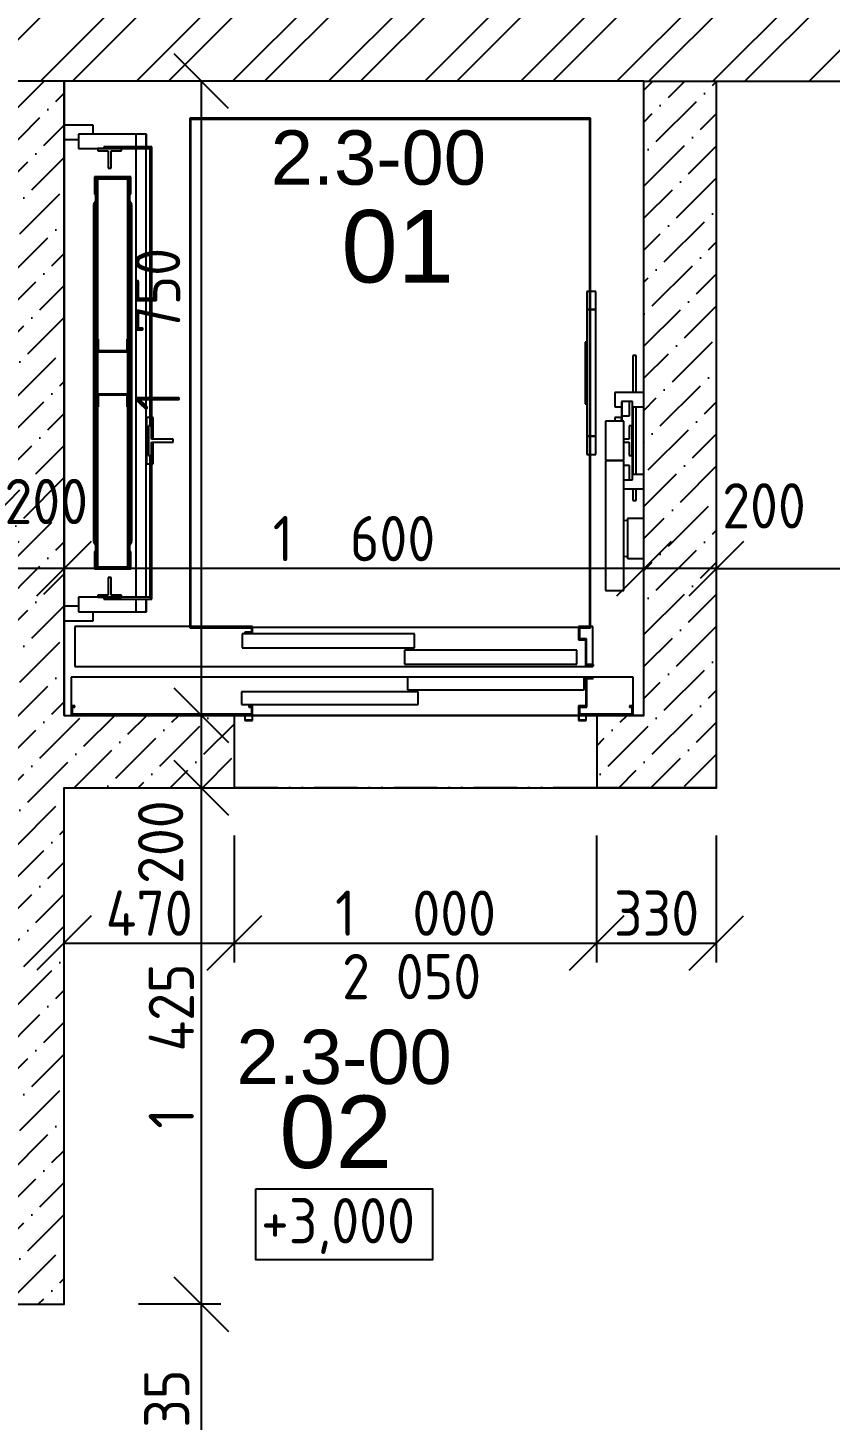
# Model space of a CAD drawing. Extents: x 4511820 to 5180432, y -1526536 to -944957.
# Drawn here: x 5105292 to 5107507, y -1203309 to -1199467 of the extents above; entities that cross this region are included whole.
import ezdxf

# ---------------------------------------------------------------- set-up
doc = ezdxf.new("R2010")
doc.units = 0
doc.header["$MEASUREMENT"] = 0
doc.linetypes.add('ACAD_ISO12W100', pattern=[22, 12, -3, 0.5, -3, 0.5, -3])
doc.layers.get('0').update_dxf_attribs({"linetype": 'CONTINUOUS'})
doc.layers.get('Defpoints').update_dxf_attribs({"color": 61, "linetype": 'CONTINUOUS'})
for name, color, linetype in [('KÓTY', 4, 'CONTINUOUS'), ('MÚRY', 1, 'CONTINUOUS'), ('Plochy', 41, 'CONTINUOUS'), ('POPIS', 7, 'CONTINUOUS'), ('POZEMOK', 7, 'CONTINUOUS'), ('TENKÁ', 7, 'CONTINUOUS'), ('ŠRAFY', 82, 'CONTINUOUS')]:
    doc.layers.add(name, color=color, linetype=linetype)
doc.styles.add('ARIAL', font='arial.ttf')
doc.styles.add('STYLE1', font='isocp.shx')
doc.dimstyles.new('STANDARD-50', dxfattribs={"dimtxt": 125, "dimasz": 150, "dimexe": 10, "dimexo": 200, "dimgap": 20, "dimtad": 1, "dimdsep": 46, "dimlunit": 6, "dimtxsty": 'STYLE1', "dimblk1": 'OBLIQUE', "dimblk2": 'OBLIQUE', "dimsah": 1, "dimcen": 2.5, "dimse1": 1, "dimse2": 1, "dimadec": 0, "dimazin": 0, "dimtfac": 1, "dimtmove": 1, "dimatfit": 3, "dimldrblk": 'OBLIQUE', "dimfxl": 1, "dimtolj": 1, "dimtzin": 0, "dimarcsym": 0})
pattern_1 = [(45, (604181.81, 258195.64), (33.1456304, 121.533978), [156.25, -31.25, 0, -31.25])]

# ---------------------------------------------------------------- blocks, each defined once
blk = doc.blocks.new('_OBLIQUE')
at = {"color": 0, "linetype": 'ByBlock'}
blk.add_line((-0.5, -0.5), (0.5, 0.5), dxfattribs=at)
blk = doc.blocks.new('*D13732')
at = {"layer": 'Defpoints', "color": 0}
for p in [(5102892.5, -1196564.5), (5102892.5, -1199614.2), (5109232.5, -1199614.2)]:
    blk.add_point(p, dxfattribs=at)
at = {"layer": 'KÓTY', "color": 0, "lineweight": -2}
blk.add_line((5109232.5, -1196564.5), (5102892.5, -1196564.5), dxfattribs=at)
at = {"layer": 'KÓTY', "color": 0, "linetype": 'ByBlock', "lineweight": -2, "xscale": 150, "yscale": 150, "zscale": 150, "rotation": 180}
blk.add_blockref('_OBLIQUE', (5102892.5, -1196564.5), dxfattribs=at)
at = {"layer": 'KÓTY', "color": 0, "linetype": 'ByBlock', "lineweight": -2, "xscale": 150, "yscale": 150, "zscale": 150}
blk.add_blockref('_OBLIQUE', (5109232.5, -1196564.5), dxfattribs=at)
at = {"layer": 'KÓTY', "color": 0, "insert": (5106062.5, -1196482), "char_height": 125, "attachment_point": 5, "style": 'STYLE1'}
blk.add_mtext('\\A1;6ﾠ340', dxfattribs=at)
blk = doc.blocks.new('*D27886')
at = {"layer": 'Defpoints', "color": 0}
for p in [(5106992.5, -1200959), (5106992.5, -1201129.7), (5107192.5, -1201329.7)]:
    blk.add_point(p, dxfattribs=at)
at = {"layer": 'KÓTY', "color": 0, "lineweight": -2}
blk.add_line((5107192.5, -1200959), (5106992.5, -1200959), dxfattribs=at)
at = {"layer": 'KÓTY', "color": 0, "linetype": 'ByBlock', "lineweight": -2, "xscale": 150, "yscale": 150, "zscale": 150, "rotation": 180}
blk.add_blockref('_OBLIQUE', (5106992.5, -1200959), dxfattribs=at)
at = {"layer": 'KÓTY', "color": 0, "linetype": 'ByBlock', "lineweight": -2, "xscale": 150, "yscale": 150, "zscale": 150}
blk.add_blockref('_OBLIQUE', (5107192.5, -1200959), dxfattribs=at)
at = {"layer": 'KÓTY', "color": 0, "insert": (5107324, -1200786), "char_height": 125, "attachment_point": 5, "style": 'STYLE1'}
blk.add_mtext('\\A1;200', dxfattribs=at)
blk = doc.blocks.new('*D27887')
at = {"layer": 'Defpoints', "color": 0}
for p in [(5105392.5, -1200959), (5105392.5, -1201129.7), (5106992.5, -1201129.7)]:
    blk.add_point(p, dxfattribs=at)
at = {"layer": 'KÓTY', "color": 0, "lineweight": -2}
blk.add_line((5106992.5, -1200959), (5105392.5, -1200959), dxfattribs=at)
at = {"layer": 'KÓTY', "color": 0, "linetype": 'ByBlock', "lineweight": -2, "xscale": 150, "yscale": 150, "zscale": 150, "rotation": 180}
blk.add_blockref('_OBLIQUE', (5105392.5, -1200959), dxfattribs=at)
at = {"layer": 'KÓTY', "color": 0, "linetype": 'ByBlock', "lineweight": -2, "xscale": 150, "yscale": 150, "zscale": 150}
blk.add_blockref('_OBLIQUE', (5106992.5, -1200959), dxfattribs=at)
at = {"layer": 'KÓTY', "color": 0, "insert": (5106192.5, -1200876.5), "char_height": 125, "attachment_point": 5, "style": 'STYLE1'}
blk.add_mtext('\\A1;1ﾠ600', dxfattribs=at)
blk = doc.blocks.new('*D27888')
at = {"layer": 'Defpoints', "color": 0}
for p in [(5105192.5, -1200959), (5105192.5, -1201039.7), (5105392.5, -1201129.7)]:
    blk.add_point(p, dxfattribs=at)
at = {"layer": 'KÓTY', "color": 0, "lineweight": -2}
blk.add_line((5105392.5, -1200959), (5105192.5, -1200959), dxfattribs=at)
at = {"layer": 'KÓTY', "color": 0, "linetype": 'ByBlock', "lineweight": -2, "xscale": 150, "yscale": 150, "zscale": 150, "rotation": 180}
blk.add_blockref('_OBLIQUE', (5105192.5, -1200959), dxfattribs=at)
at = {"layer": 'KÓTY', "color": 0, "linetype": 'ByBlock', "lineweight": -2, "xscale": 150, "yscale": 150, "zscale": 150}
blk.add_blockref('_OBLIQUE', (5105392.5, -1200959), dxfattribs=at)
at = {"layer": 'KÓTY', "color": 0, "insert": (5105343.3, -1200774), "char_height": 125, "attachment_point": 5, "style": 'STYLE1'}
blk.add_mtext('\\A1;200', dxfattribs=at)
blk = doc.blocks.new('*D28079')
at = {"layer": 'Defpoints', "color": 0}
for p in [(5105544, -1202989.2), (5105544, -1204224.2), (5105771, -1204224.2)]:
    blk.add_point(p, dxfattribs=at)
at = {"layer": 'KÓTY', "color": 0, "lineweight": -2}
blk.add_line((5105771, -1202989.2), (5105771, -1204224.2), dxfattribs=at)
at = {"layer": 'KÓTY', "color": 0, "linetype": 'ByBlock', "lineweight": -2, "xscale": 150, "yscale": 150, "zscale": 150}
for p, rotation in [((5105771, -1202989.2), 90), ((5105771, -1204224.2), 270)]:
    blk.add_blockref('_OBLIQUE', p, dxfattribs=dict(at, rotation=rotation))
at = {"layer": 'KÓTY', "color": 0, "insert": (5105676, -1203394.5), "char_height": 125, "attachment_point": 5, "rotation": 90, "style": 'STYLE1'}
blk.add_mtext('\\A1;1ﾠ235', dxfattribs=at)
blk = doc.blocks.new('*D28630')
at = {"layer": 'Defpoints', "color": 0}
for p in [(5105392.5, -1201564.2), (5105862.5, -1201564.2), (5105862.5, -1201992.5)]:
    blk.add_point(p, dxfattribs=at)
at = {"layer": 'KÓTY', "color": 0, "lineweight": -2}
blk.add_line((5105392.5, -1201992.5), (5105862.5, -1201992.5), dxfattribs=at)
at = {"layer": 'KÓTY', "color": 0, "linetype": 'ByBlock', "lineweight": -2, "xscale": 150, "yscale": 150, "zscale": 150, "rotation": 180}
blk.add_blockref('_OBLIQUE', (5105392.5, -1201992.5), dxfattribs=at)
at = {"layer": 'KÓTY', "color": 0, "linetype": 'ByBlock', "lineweight": -2, "xscale": 150, "yscale": 150, "zscale": 150}
blk.add_blockref('_OBLIQUE', (5105862.5, -1201992.5), dxfattribs=at)
at = {"layer": 'KÓTY', "color": 0, "insert": (5105627.5, -1201910), "char_height": 125, "attachment_point": 5, "style": 'STYLE1'}
blk.add_mtext('\\A1;470', dxfattribs=at)
blk = doc.blocks.new('*D28631')
at = {"layer": 'Defpoints', "color": 0}
for p in [(5105862.5, -1201564.2), (5106862.5, -1201564.2), (5106862.5, -1201992.5)]:
    blk.add_point(p, dxfattribs=at)
at = {"layer": 'KÓTY', "color": 0, "lineweight": -2}
blk.add_line((5105862.5, -1201992.5), (5106862.5, -1201992.5), dxfattribs=at)
at = {"layer": 'KÓTY', "color": 0, "linetype": 'ByBlock', "lineweight": -2, "xscale": 150, "yscale": 150, "zscale": 150, "rotation": 180}
blk.add_blockref('_OBLIQUE', (5105862.5, -1201992.5), dxfattribs=at)
at = {"layer": 'KÓTY', "color": 0, "linetype": 'ByBlock', "lineweight": -2, "xscale": 150, "yscale": 150, "zscale": 150}
blk.add_blockref('_OBLIQUE', (5106862.5, -1201992.5), dxfattribs=at)
at = {"layer": 'KÓTY', "color": 0, "insert": (5106362.5, -1201910), "char_height": 125, "attachment_point": 5, "style": 'STYLE1'}
blk.add_mtext('\\A1;1ﾠ000', dxfattribs=at)
blk = doc.blocks.new('*D28632')
at = {"layer": 'Defpoints', "color": 0}
for p in [(5106862.5, -1201564.2), (5107192.5, -1201564.2), (5107192.5, -1201992.5)]:
    blk.add_point(p, dxfattribs=at)
at = {"layer": 'KÓTY', "color": 0, "lineweight": -2}
blk.add_line((5106862.5, -1201992.5), (5107192.5, -1201992.5), dxfattribs=at)
at = {"layer": 'KÓTY', "color": 0, "linetype": 'ByBlock', "lineweight": -2, "xscale": 150, "yscale": 150, "zscale": 150, "rotation": 180}
blk.add_blockref('_OBLIQUE', (5106862.5, -1201992.5), dxfattribs=at)
at = {"layer": 'KÓTY', "color": 0, "linetype": 'ByBlock', "lineweight": -2, "xscale": 150, "yscale": 150, "zscale": 150}
blk.add_blockref('_OBLIQUE', (5107192.5, -1201992.5), dxfattribs=at)
at = {"layer": 'KÓTY', "color": 0, "insert": (5107027.5, -1201910), "char_height": 125, "attachment_point": 5, "style": 'STYLE1'}
blk.add_mtext('\\A1;330', dxfattribs=at)
blk = doc.blocks.new('*D28650')
at = {"layer": 'Defpoints', "color": 0}
for p in [(5105544, -1199614.2), (5105544, -1201364.2), (5105771, -1201364.2)]:
    blk.add_point(p, dxfattribs=at)
at = {"layer": 'KÓTY', "color": 0, "lineweight": -2}
blk.add_line((5105771, -1199614.2), (5105771, -1201364.2), dxfattribs=at)
at = {"layer": 'KÓTY', "color": 0, "linetype": 'ByBlock', "lineweight": -2, "xscale": 150, "yscale": 150, "zscale": 150}
for p, rotation in [((5105771, -1199614.2), 90), ((5105771, -1201364.2), 270)]:
    blk.add_blockref('_OBLIQUE', p, dxfattribs=dict(at, rotation=rotation))
at = {"layer": 'KÓTY', "color": 0, "insert": (5105650.5, -1200299.5), "char_height": 125, "attachment_point": 5, "rotation": 90, "style": 'STYLE1'}
blk.add_mtext('\\A1;1ﾠ750', dxfattribs=at)
blk = doc.blocks.new('*D28651')
at = {"layer": 'Defpoints', "color": 0}
for p in [(5105544, -1201364.2), (5105544, -1201564.2), (5105771, -1201564.2)]:
    blk.add_point(p, dxfattribs=at)
at = {"layer": 'KÓTY', "color": 0, "lineweight": -2}
blk.add_line((5105771, -1201364.2), (5105771, -1201564.2), dxfattribs=at)
at = {"layer": 'KÓTY', "color": 0, "linetype": 'ByBlock', "lineweight": -2, "xscale": 150, "yscale": 150, "zscale": 150}
for p, rotation in [((5105771, -1201364.2), 90), ((5105771, -1201564.2), 270)]:
    blk.add_blockref('_OBLIQUE', p, dxfattribs=dict(at, rotation=rotation))
at = {"layer": 'KÓTY', "color": 0, "insert": (5105659, -1201714), "char_height": 125, "attachment_point": 5, "rotation": 90, "style": 'STYLE1'}
blk.add_mtext('\\A1;200', dxfattribs=at)
blk = doc.blocks.new('*D28652')
at = {"layer": 'Defpoints', "color": 0}
for p in [(5105392.5, -1201564.2), (5105392.5, -1202989.2), (5105771, -1202989.2)]:
    blk.add_point(p, dxfattribs=at)
at = {"layer": 'KÓTY', "color": 0, "lineweight": -2}
blk.add_line((5105771, -1201564.2), (5105771, -1202989.2), dxfattribs=at)
at = {"layer": 'KÓTY', "color": 0, "linetype": 'ByBlock', "lineweight": -2, "xscale": 150, "yscale": 150, "zscale": 150}
for p, rotation in [((5105771, -1201564.2), 90), ((5105771, -1202989.2), 270)]:
    blk.add_blockref('_OBLIQUE', p, dxfattribs=dict(at, rotation=rotation))
at = {"layer": 'KÓTY', "color": 0, "insert": (5105688.5, -1202276.7), "char_height": 125, "attachment_point": 5, "rotation": 90, "style": 'STYLE1'}
blk.add_mtext('\\A1;1ﾠ425', dxfattribs=at)
blk = doc.blocks.new('*D28659')
at = {"layer": 'Defpoints', "color": 0}
for p in [(5109232.5, -1200959), (5107192.5, -1201564.2), (5109232.5, -1201564.2)]:
    blk.add_point(p, dxfattribs=at)
at = {"layer": 'KÓTY', "color": 0, "lineweight": -2}
blk.add_line((5107192.5, -1200959), (5109232.5, -1200959), dxfattribs=at)
at = {"layer": 'KÓTY', "color": 0, "linetype": 'ByBlock', "lineweight": -2, "xscale": 150, "yscale": 150, "zscale": 150, "rotation": 180}
blk.add_blockref('_OBLIQUE', (5107192.5, -1200959), dxfattribs=at)
at = {"layer": 'KÓTY', "color": 0, "linetype": 'ByBlock', "lineweight": -2, "xscale": 150, "yscale": 150, "zscale": 150}
blk.add_blockref('_OBLIQUE', (5109232.5, -1200959), dxfattribs=at)
at = {"layer": 'KÓTY', "color": 0, "insert": (5108212.5, -1200876.5), "char_height": 125, "attachment_point": 5, "style": 'STYLE1'}
blk.add_mtext('\\A1;2ﾠ040', dxfattribs=at)

msp = doc.modelspace()

# ---------------------------------------------------------------- hatches: boundary and pattern name
at = {"layer": 'ŠRAFY'}
h = msp.add_hatch(dxfattribs=at)
h.set_pattern_fill('ANSI32', color=256, scale=500)
h.set_pattern_definition([(45, (584112, 2493.08), (-132.5825215, 132.5825215), []), (45, (584200.39, 2493.08), (-132.5825215, 132.5825215), [])])
h.paths.add_polyline_path([(5107637.5, -1199304.226), (5107637.5, -1199234.226), (5105137.5, -1199234.226), (5105137.5, -1199304.226), (5105137.5, -1199614.226), (5105192.5, -1199614.226), (5105392.5, -1199614.226), (5106992.5, -1199614.226), (5107192.5, -1199614.226), (5107637.5, -1199614.226)])
h = msp.add_hatch(dxfattribs=at)
h.set_pattern_fill('ANSI36', color=256, scale=500)
h.set_pattern_definition(pattern_1)
h.paths.add_polyline_path([(5105862.5, -1201364.226), (5105392.5, -1201364.226), (5105392.5, -1199614.226), (5105192.5, -1199614.226), (5105192.5, -1202989.226), (5105392.5, -1202989.226), (5105392.5, -1201564.226), (5105862.5, -1201564.226)])
h = msp.add_hatch(dxfattribs=at)
h.set_pattern_fill('ANSI36', color=256, scale=500)
h.set_pattern_definition(pattern_1)
h.paths.add_polyline_path([(5106862.5, -1201564.226), (5107192.5, -1201564.226), (5107192.5, -1199614.226), (5106992.5, -1199614.226), (5106992.5, -1201364.226), (5106862.5, -1201364.226)])

# ---------------------------------------------------------------- linework, layer by layer
at = {"layer": 'KÓTY'}
for p, q in [((5105862.5, -1202045.938), (5105862.5, -1201695.938)), ((5106862.5, -1202045.938), (5106862.5, -1201695.938)), ((5107192.5, -1202045.938), (5107192.5, -1201695.938)), ((5105825, -1202989.226), (5105598, -1202989.226))]:
    msp.add_line(p, q, dxfattribs=at)
at = {"layer": 'MÚRY'}
for p, q in [((5106992.5, -1199614.226), (5105392.5, -1199614.226)), ((5105392.5, -1201364.226), (5105392.5, -1199614.226)), ((5106992.5, -1201364.226), (5106992.5, -1199614.226)), ((5106992.5, -1200472.976), (5106992.5, -1199614.226)), ((5107192.5, -1199614.226), (5107637.5, -1199614.226)), ((5107192.5, -1201564.226), (5107192.5, -1199614.226)), ((5105392.5, -1201364.226), (5105862.5, -1201364.226)), ((5105862.5, -1201564.226), (5105862.5, -1201364.226)), ((5106992.5, -1201364.226), (5106862.5, -1201364.226)), ((5106862.5, -1201364.226), (5106862.5, -1201564.226)), ((5105392.5, -1202989.226), (5105392.5, -1201564.226)), ((5105392.5, -1201564.226), (5105862.5, -1201564.226)), ((5107192.5, -1201564.226), (5106862.5, -1201564.226)), ((5105192.5, -1202989.226), (5105392.5, -1202989.226))]:
    msp.add_line(p, q, dxfattribs=at)
at = {"layer": 'Plochy'}
for points in [[(5102892.5, -1204224.226), (5102892.5, -1202674.226), (5104092.5, -1202674.226), (5104092.5, -1202954.226), (5105192.5, -1202954.226), (5105192.5, -1202989.226), (5105392.5, -1202989.226), (5105392.5, -1201564.226), (5107192.5, -1201564.226), (5107192.5, -1199614.226), (5109232.5, -1199614.226), (5109232.5, -1208569.226), (5107632.5, -1208569.226), (5107632.5, -1204224.226), (5107192.5, -1204224.226), (5107192.5, -1204109.226), (5106192.5, -1204109.226), (5106192.5, -1204224.226)], [(5106992.5, -1199614.226), (5105392.5, -1199614.226), (5105392.5, -1201364.226), (5106992.5, -1201364.226)]]:
    msp.add_lwpolyline(points, close=True, dxfattribs=at)
at = {"layer": 'POZEMOK'}
for p, q in [((5105472.5, -1199735.226), (5105392.5, -1199735.226)), ((5105432.5, -1199760.226), (5105432.5, -1199800.226)), ((5105620.25, -1199760.226), (5105432.5, -1199760.226)), ((5105472.5, -1199760.226), (5105472.5, -1199735.226)), ((5105619.25, -1199760.226), (5105590.25, -1199760.226)), ((5105590.25, -1199760.226), (5105590.25, -1199795.226)), ((5105619.25, -1199795.226), (5105619.25, -1199760.226)), ((5105620.25, -1199795.226), (5105620.25, -1199760.226)), ((5105392.5, -1199775.226), (5105432.5, -1199775.226)), ((5105432.5, -1199800.226), (5105502.5, -1199800.226)), ((5105485.75, -1199800.226), (5105485.75, -1199806.026)), ((5105550.75, -1199800.226), (5105485.75, -1199800.226)), ((5105485.75, -1199806.026), (5105514.25, -1199806.026)), ((5105502.5, -1199795.226), (5105502.5, -1199800.226)), ((5105634.5, -1199795.226), (5105502.5, -1199795.226)), ((5105502.5, -1199800.226), (5105634.5, -1199800.226)), ((5105514.25, -1199806.026), (5105514.25, -1199854.226)), ((5105522.25, -1199854.226), (5105522.25, -1199806.026)), ((5105522.25, -1199806.026), (5105550.75, -1199806.026)), ((5105550.75, -1199806.026), (5105550.75, -1199800.226)), ((5105590.25, -1199800.226), (5105590.25, -1201038.226)), ((5105619.25, -1201038.226), (5105619.25, -1199800.226)), ((5105634.5, -1199800.226), (5105629.5, -1199800.226)), ((5105629.5, -1199800.226), (5105629.5, -1200565.226)), ((5105634.5, -1199800.226), (5105634.5, -1199795.226)), ((5105634.5, -1200601.726), (5105634.5, -1199800.226)), ((5105576.5, -1199878.226), (5105476.5, -1199878.226)), ((5105476.5, -1199878.226), (5105476.5, -1199926.226)), ((5105479.5, -1199881.226), (5105479.5, -1199884.226)), ((5105479.5, -1199881.226), (5105479.5, -1199884.226)), ((5105479.5, -1199881.226), (5105573.5, -1199881.226)), ((5105479.5, -1199926.226), (5105479.5, -1199881.226)), ((5105485.5, -1199884.226), (5105479.5, -1199884.226)), ((5105479.5, -1199884.226), (5105479.5, -1200326.726)), ((5105485.5, -1199884.226), (5105485.5, -1199881.226)), ((5105485.5, -1199884.226), (5105485.5, -1199881.226)), ((5105567.5, -1199884.226), (5105485.5, -1199884.226)), ((5105485.5, -1200326.726), (5105485.5, -1199884.226)), ((5105488, -1199884.226), (5105488, -1199881.226)), ((5105488, -1199881.226), (5105488, -1199884.226)), ((5105514.25, -1199854.226), (5105522.25, -1199854.226)), ((5105565, -1199884.226), (5105565, -1199881.226)), ((5105565, -1199881.226), (5105565, -1199884.226)), ((5105573.5, -1199884.226), (5105567.5, -1199884.226)), ((5105567.5, -1199884.226), (5105567.5, -1200326.726)), ((5105568, -1199884.226), (5105568, -1199881.226)), ((5105573.5, -1199881.226), (5105573.5, -1199926.226)), ((5105573.5, -1200326.726), (5105573.5, -1199884.226)), ((5105576.5, -1199926.226), (5105576.5, -1199878.226)), ((5105479.5, -1199945.226), (5105473.5, -1199954.226)), ((5105473.5, -1199954.226), (5105473.5, -1200884.226)), ((5105476.5, -1199926.226), (5105479.5, -1199926.226)), ((5105573.5, -1199926.226), (5105576.5, -1199926.226)), ((5105579.5, -1199954.226), (5105573.5, -1199945.226)), ((5105579.5, -1200884.226), (5105579.5, -1199954.226)), ((5106835, -1200194.226), (5106835, -1200244.226)), ((5106842.5, -1200194.226), (5106835, -1200194.226)), ((5106860, -1200194.226), (5106845.5, -1200194.226)), ((5106860, -1200244.226), (5106860, -1200194.226)), ((5106835, -1200244.226), (5106835, -1200594.226)), ((5106842.5, -1200244.226), (5106835, -1200244.226)), ((5106835, -1200244.226), (5106842.5, -1200244.226)), ((5106860, -1200244.226), (5106845.5, -1200244.226)), ((5106845.5, -1200244.226), (5106860, -1200244.226)), ((5106860, -1200594.226), (5106860, -1200244.226)), ((5105485.5, -1200326.726), (5105479.5, -1200326.726)), ((5105479.5, -1200326.726), (5105479.5, -1200360.726)), ((5105485.5, -1200325.726), (5105485.5, -1200360.726)), ((5105487.5, -1200325.726), (5105485.5, -1200325.726)), ((5105485.5, -1200360.726), (5105485.5, -1200326.726)), ((5105487.5, -1200358.726), (5105487.5, -1200325.726)), ((5105565.5, -1200325.726), (5105565.5, -1200358.726)), ((5105567.5, -1200325.726), (5105565.5, -1200325.726)), ((5105567.5, -1200360.726), (5105567.5, -1200325.726)), ((5105573.5, -1200326.726), (5105567.5, -1200326.726)), ((5105567.5, -1200326.726), (5105567.5, -1200360.726)), ((5105573.5, -1200360.726), (5105573.5, -1200326.726)), ((5106830, -1200334.226), (5106830, -1200344.226)), ((5106835, -1200334.226), (5106830, -1200334.226)), ((5106830, -1200344.226), (5106830, -1200494.226)), ((5106835, -1200344.226), (5106830, -1200344.226)), ((5106835, -1200344.226), (5106835, -1200334.226)), ((5106835, -1200494.226), (5106835, -1200344.226)), ((5105479.5, -1200360.726), (5105485.5, -1200360.726)), ((5105479.5, -1200360.726), (5105479.5, -1200477.726)), ((5105485.5, -1200360.726), (5105567.5, -1200360.726)), ((5105485.5, -1200477.726), (5105485.5, -1200360.726)), ((5105565.5, -1200358.726), (5105487.5, -1200358.726)), ((5105567.5, -1200360.726), (5105567.5, -1200477.726)), ((5105567.5, -1200360.726), (5105573.5, -1200360.726)), ((5105573.5, -1200477.726), (5105573.5, -1200360.726)), ((5106971.625, -1200371.226), (5106961.625, -1200371.226)), ((5106961.625, -1200371.226), (5106961.625, -1200472.976)), ((5106971.625, -1200472.976), (5106971.625, -1200371.226)), ((5105485.5, -1200477.726), (5105479.5, -1200477.726)), ((5105479.5, -1200477.726), (5105479.5, -1200511.726)), ((5105485.5, -1200511.726), (5105485.5, -1200477.726)), ((5105485.5, -1200477.726), (5105485.5, -1200512.726)), ((5105567.5, -1200477.726), (5105485.5, -1200477.726)), ((5105487.5, -1200512.726), (5105487.5, -1200479.726)), ((5105487.5, -1200479.726), (5105565.5, -1200479.726)), ((5105565.5, -1200479.726), (5105565.5, -1200512.726)), ((5105573.5, -1200477.726), (5105567.5, -1200477.726)), ((5105567.5, -1200477.726), (5105567.5, -1200511.726)), ((5105567.5, -1200512.726), (5105567.5, -1200477.726)), ((5105573.5, -1200511.726), (5105573.5, -1200477.726)), ((5106830, -1200494.226), (5106830, -1200504.226)), ((5106830, -1200494.226), (5106835, -1200494.226)), ((5106835, -1200504.226), (5106835, -1200494.226)), ((5106992.5, -1200472.976), (5106912.5, -1200472.976)), ((5106912.5, -1200472.976), (5106912.5, -1200512.976)), ((5106952.5, -1200497.976), (5106930.75, -1200497.976)), ((5106930.75, -1200497.976), (5106930.75, -1200537.976)), ((5106960.75, -1200497.976), (5106931.75, -1200497.976)), ((5106931.75, -1200497.976), (5106931.75, -1200552.226)), ((5106952.5, -1200537.976), (5106952.5, -1200497.976)), ((5106960.75, -1200714.476), (5106960.75, -1200497.976)), ((5105479.5, -1200511.726), (5105485.5, -1200511.726)), ((5105479.5, -1200511.726), (5105479.5, -1200954.226)), ((5105485.5, -1200954.226), (5105485.5, -1200511.726)), ((5105485.5, -1200512.726), (5105487.5, -1200512.726)), ((5105565.5, -1200512.726), (5105567.5, -1200512.726)), ((5105567.5, -1200511.726), (5105573.5, -1200511.726)), ((5105567.5, -1200511.726), (5105567.5, -1200954.226)), ((5105573.5, -1200954.226), (5105573.5, -1200511.726)), ((5106830, -1200504.226), (5106835, -1200504.226)), ((5106912.5, -1200512.976), (5106930.75, -1200512.976)), ((5106930.75, -1200537.976), (5106952.5, -1200537.976)), ((5106960.75, -1200512.976), (5106992.5, -1200512.976)), ((5106961.625, -1200512.976), (5106961.625, -1200699.476)), ((5106971.625, -1200699.476), (5106971.625, -1200512.976)), ((5105629.5, -1200542.226), (5105620.25, -1200542.226)), ((5105620.25, -1200542.226), (5105620.25, -1200670.226)), ((5105633.5, -1200565.226), (5105625.25, -1200565.226)), ((5105625.25, -1200565.226), (5105625.25, -1200647.226)), ((5105633.5, -1200601.726), (5105633.5, -1200565.226)), ((5105638.25, -1200542.226), (5105634.5, -1200542.226)), ((5105638.25, -1200601.726), (5105638.25, -1200542.226)), ((5106937, -1200552.226), (5106887, -1200552.226)), ((5106887, -1200552.226), (5106887, -1200660.226)), ((5106930.75, -1200542.226), (5106912.75, -1200542.226)), ((5106912.75, -1200542.226), (5106912.75, -1200552.226)), ((5106930.75, -1200552.226), (5106930.75, -1200542.226)), ((5106937, -1200660.226), (5106937, -1200552.226)), ((5106959.75, -1200565.226), (5106951.5, -1200565.226)), ((5106951.5, -1200565.226), (5106951.5, -1200601.726)), ((5106959.75, -1200647.226), (5106959.75, -1200565.226)), ((5105693.5, -1200601.726), (5105633.5, -1200601.726)), ((5105633.5, -1200610.726), (5105693.5, -1200610.726)), ((5105633.5, -1200647.226), (5105633.5, -1200610.726)), ((5105634.5, -1201038.226), (5105634.5, -1200610.726)), ((5105638.25, -1200670.226), (5105638.25, -1200610.726)), ((5105693.5, -1200610.726), (5105693.5, -1200601.726)), ((5106835, -1200594.226), (5106835, -1200644.226)), ((5106842.5, -1200594.226), (5106835, -1200594.226)), ((5106835, -1200594.226), (5106842.5, -1200594.226)), ((5106860, -1200594.226), (5106845.5, -1200594.226)), ((5106845.5, -1200594.226), (5106860, -1200594.226)), ((5106860, -1200644.226), (5106860, -1200594.226)), ((5106951.5, -1200601.726), (5106937, -1200601.726)), ((5106937, -1200610.726), (5106951.5, -1200610.726)), ((5106951.5, -1200610.726), (5106951.5, -1200647.226)), ((5105625.25, -1200647.226), (5105633.5, -1200647.226)), ((5105629.5, -1200647.226), (5105629.5, -1201038.226)), ((5106835, -1200644.226), (5106842.5, -1200644.226)), ((5106845.5, -1200644.226), (5106860, -1200644.226)), ((5106951.5, -1200647.226), (5106959.75, -1200647.226)), ((5106961.625, -1200634.226), (5106960.75, -1200634.226)), ((5106960.75, -1200654.226), (5106961.625, -1200654.226)), ((5106961.625, -1200654.226), (5106961.625, -1200634.226)), ((5105620.25, -1200670.226), (5105629.5, -1200670.226)), ((5105634.5, -1200670.226), (5105638.25, -1200670.226)), ((5106887, -1200660.226), (5106937, -1200660.226)), ((5106937, -1200662.226), (5106887, -1200662.226)), ((5106887, -1200662.226), (5106887, -1201019.226)), ((5106890.625, -1200660.226), (5106890.625, -1200662.226)), ((5106895.625, -1200662.226), (5106895.625, -1200660.226)), ((5106906.625, -1200660.226), (5106906.625, -1200662.226)), ((5106911.625, -1200660.226), (5106911.625, -1200662.226)), ((5106912.75, -1200660.226), (5106912.75, -1200662.226)), ((5106930.75, -1200662.226), (5106930.75, -1200660.226)), ((5106931.75, -1200660.226), (5106931.75, -1200662.226)), ((5106937, -1201019.226), (5106937, -1200662.226)), ((5106952.5, -1200674.476), (5106937, -1200674.476)), ((5106952.5, -1200714.476), (5106952.5, -1200674.476)), ((5106937, -1200714.476), (5106960.75, -1200714.476)), ((5106937, -1200714.476), (5106952.5, -1200714.476)), ((5106961.625, -1200694.226), (5106960.75, -1200694.226)), ((5106992.5, -1200699.476), (5106960.75, -1200699.476)), ((5106961.625, -1200699.476), (5106961.625, -1200694.226)), ((5106937, -1200739.476), (5106992.5, -1200739.476)), ((5106961.625, -1200739.476), (5106961.625, -1200771.226)), ((5106971.625, -1200771.226), (5106971.625, -1200739.476)), ((5106961.625, -1200771.226), (5106971.625, -1200771.226)), ((5106943.5, -1200826.226), (5106937, -1200827.519)), ((5106947.5, -1200827.022), (5106943.5, -1200826.226)), ((5106992.5, -1200820.726), (5106947.5, -1200820.726)), ((5106947.5, -1200820.726), (5106947.5, -1200931.726)), ((5105473.5, -1200884.226), (5105479.5, -1200893.226)), ((5105573.5, -1200893.226), (5105579.5, -1200884.226)), ((5105479.5, -1200912.226), (5105476.5, -1200912.226)), ((5105476.5, -1200912.226), (5105476.5, -1200960.226)), ((5105479.5, -1200957.226), (5105479.5, -1200912.226)), ((5105576.5, -1200912.226), (5105573.5, -1200912.226)), ((5105573.5, -1200912.226), (5105573.5, -1200957.226)), ((5105576.5, -1200960.226), (5105576.5, -1200912.226)), ((5105476.5, -1200960.226), (5105576.5, -1200960.226)), ((5105479.5, -1200954.226), (5105479.5, -1200957.226)), ((5105479.5, -1200954.226), (5105479.5, -1200957.226)), ((5105479.5, -1200954.226), (5105485.5, -1200954.226)), ((5105573.5, -1200957.226), (5105479.5, -1200957.226)), ((5105485.5, -1200957.226), (5105485.5, -1200954.226)), ((5105485.5, -1200957.226), (5105485.5, -1200954.226)), ((5105485.5, -1200954.226), (5105567.5, -1200954.226)), ((5105488, -1200957.226), (5105488, -1200954.226)), ((5105488, -1200954.226), (5105488, -1200957.226)), ((5105565, -1200957.226), (5105565, -1200954.226)), ((5105565, -1200954.226), (5105565, -1200957.226)), ((5105567.5, -1200954.226), (5105573.5, -1200954.226)), ((5105568, -1200957.226), (5105568, -1200954.226)), ((5106937, -1200924.933), (5106943.5, -1200926.226)), ((5106943.5, -1200926.226), (5106947.5, -1200925.43)), ((5106947.5, -1200931.726), (5106992.5, -1200931.726)), ((5105522.25, -1200984.226), (5105514.25, -1200984.226)), ((5105514.25, -1200984.226), (5105514.25, -1201032.426)), ((5105522.25, -1201032.426), (5105522.25, -1200984.226)), ((5105432.5, -1201038.226), (5105432.5, -1201078.226)), ((5105502.5, -1201038.226), (5105432.5, -1201038.226)), ((5105514.25, -1201032.426), (5105485.75, -1201032.426)), ((5105485.75, -1201032.426), (5105485.75, -1201038.226)), ((5105485.75, -1201038.226), (5105550.75, -1201038.226)), ((5105502.5, -1201038.226), (5105502.5, -1201043.226)), ((5105634.5, -1201038.226), (5105502.5, -1201038.226)), ((5105550.75, -1201032.426), (5105522.25, -1201032.426)), ((5105550.75, -1201038.226), (5105550.75, -1201032.426)), ((5105629.5, -1201038.226), (5105634.5, -1201038.226)), ((5105634.5, -1201043.226), (5105634.5, -1201038.226)), ((5106887, -1201019.226), (5106937, -1201019.226)), ((5105432.5, -1201063.226), (5105392.5, -1201063.226)), ((5105502.5, -1201043.226), (5105634.5, -1201043.226)), ((5105590.25, -1201043.226), (5105590.25, -1201078.226)), ((5105619.25, -1201078.226), (5105619.25, -1201043.226)), ((5105620.25, -1201078.226), (5105620.25, -1201043.226)), ((5105392.5, -1201103.226), (5105472.5, -1201103.226)), ((5105432.5, -1201078.226), (5105620.25, -1201078.226)), ((5105472.5, -1201103.226), (5105472.5, -1201078.226)), ((5105590.25, -1201078.226), (5105619.25, -1201078.226)), ((5105739.5, -1201119.226), (5105422.5, -1201119.226)), ((5105422.5, -1201119.226), (5105422.5, -1201229.226)), ((5105912.5, -1201120.726), (5106812.5, -1201120.726)), ((5106851.5, -1201119.226), (5106845.5, -1201119.226)), ((5106851.5, -1201224.226), (5106851.5, -1201119.226)), ((5105422.5, -1201229.226), (5106851.5, -1201229.226)), ((5106851.5, -1201229.226), (5106851.5, -1201227.226)), ((5106340.05, -1201259.226), (5105412.5, -1201259.226)), ((5105412.5, -1201259.226), (5105412.5, -1201338.226)), ((5106832.5, -1201259.226), (5106827.45, -1201259.226)), ((5106852.5, -1201259.226), (5106832.5, -1201259.226)), ((5106832.5, -1201259.226), (5106832.5, -1201338.226)), ((5106835.5, -1201262.226), (5106852.5, -1201262.226)), ((5106835.5, -1201341.226), (5106835.5, -1201262.226)), ((5106962.5, -1201259.226), (5106852.5, -1201259.226)), ((5106852.5, -1201262.226), (5106852.5, -1201259.226)), ((5106962.5, -1201338.226), (5106962.5, -1201259.226)), ((5105412.5, -1201338.226), (5105412.5, -1201364.226)), ((5105422.5, -1201338.226), (5105412.5, -1201338.226)), ((5105415.5, -1201361.226), (5105415.5, -1201341.226)), ((5105415.5, -1201341.226), (5105422.5, -1201341.226)), ((5105422.5, -1201341.226), (5105422.5, -1201338.226)), ((5105912.5, -1201338.226), (5105902.5, -1201338.226)), ((5105902.5, -1201338.226), (5105902.5, -1201341.226)), ((5105902.5, -1201341.226), (5105909.5, -1201341.226)), ((5105909.5, -1201341.226), (5105909.5, -1201361.226)), ((5105912.5, -1201364.226), (5105912.5, -1201338.226)), ((5106812.5, -1201338.226), (5106812.5, -1201364.226)), ((5106832.5, -1201338.226), (5106812.5, -1201338.226)), ((5106815.5, -1201361.226), (5106815.5, -1201341.226)), ((5106815.5, -1201341.226), (5106835.5, -1201341.226)), ((5106962.5, -1201338.226), (5106952.5, -1201338.226)), ((5106952.5, -1201338.226), (5106952.5, -1201341.226)), ((5106952.5, -1201341.226), (5106959.5, -1201341.226)), ((5106959.5, -1201341.226), (5106959.5, -1201361.226)), ((5106962.5, -1201364.226), (5106962.5, -1201338.226)), ((5105909.5, -1201361.226), (5105415.5, -1201361.226)), ((5105891.5, -1201364.226), (5105862.5, -1201364.226)), ((5105891.5, -1201364.226), (5105891.5, -1201378.726)), ((5105891.5, -1201378.726), (5105912.5, -1201378.726)), ((5105892.5, -1201377.726), (5105892.5, -1201364.726)), ((5105892.5, -1201364.726), (5105897, -1201364.726)), ((5105911.5, -1201377.726), (5105892.5, -1201377.726)), ((5105897, -1201364.726), (5105897, -1201364.226)), ((5105907, -1201364.226), (5105897, -1201364.226)), ((5105907, -1201364.226), (5105907, -1201364.726)), ((5105907, -1201364.726), (5105911.5, -1201364.726)), ((5105911.5, -1201364.726), (5105911.5, -1201377.726)), ((5105912.5, -1201378.726), (5105912.5, -1201364.226)), ((5105912.5, -1201364.226), (5106812.5, -1201364.226)), ((5106812.5, -1201364.226), (5105912.5, -1201364.226)), ((5106812.5, -1201364.226), (5106812.5, -1201378.726)), ((5106812.5, -1201378.726), (5106833.5, -1201378.726)), ((5106813.5, -1201377.726), (5106813.5, -1201364.726)), ((5106813.5, -1201364.726), (5106818, -1201364.726)), ((5106832.5, -1201377.726), (5106813.5, -1201377.726)), ((5106959.5, -1201361.226), (5106815.5, -1201361.226)), ((5106818, -1201364.726), (5106818, -1201364.226)), ((5106828, -1201364.226), (5106818, -1201364.226)), ((5106828, -1201364.226), (5106828, -1201364.726)), ((5106828, -1201364.726), (5106832.5, -1201364.726)), ((5106832.5, -1201364.726), (5106832.5, -1201377.726)), ((5106833.5, -1201378.726), (5106833.5, -1201364.226)), ((5106862.5, -1201364.226), (5106833.5, -1201364.226))]:
    msp.add_line(p, q, dxfattribs=at)
at = {"layer": 'TENKÁ'}
for p, q in [((5105392.5, -1199614.226), (5105192.5, -1199614.226)), ((5106992.5, -1199614.226), (5107192.5, -1199614.226)), ((5105739.5, -1199716.226), (5105739.5, -1201122.226)), ((5106845.5, -1199716.226), (5105739.5, -1199716.226)), ((5105742.5, -1201122.226), (5105742.5, -1199719.226)), ((5105742.5, -1199719.226), (5106842.5, -1199719.226)), ((5106842.5, -1199719.226), (5106842.5, -1201119.226)), ((5106845.5, -1201122.226), (5106845.5, -1199716.226)), ((5105739.5, -1201122.226), (5105742.5, -1201122.226)), ((5105912.5, -1201119.226), (5105742.5, -1201119.226)), ((5105742.5, -1201119.226), (5105742.5, -1201122.226)), ((5105742.5, -1201122.226), (5105909.5, -1201122.226)), ((5106359.95, -1201139.226), (5105884.05, -1201139.226)), ((5105884.05, -1201139.226), (5105884.05, -1201178.226)), ((5105909.5, -1201134.226), (5105891, -1201134.226)), ((5105891, -1201134.226), (5105891, -1201137.226)), ((5105891, -1201137.226), (5105912.5, -1201137.226)), ((5105909.5, -1201122.226), (5105909.5, -1201134.226)), ((5105912.5, -1201137.226), (5105912.5, -1201119.226)), ((5106359.95, -1201178.226), (5106359.95, -1201139.226)), ((5106812.5, -1201119.226), (5106812.5, -1201156.226)), ((5106842.5, -1201119.226), (5106812.5, -1201119.226)), ((5106815.5, -1201153.226), (5106815.5, -1201122.226)), ((5106815.5, -1201122.226), (5106845.5, -1201122.226)), ((5106834.5, -1201153.226), (5106815.5, -1201153.226)), ((5106834.5, -1201224.226), (5106834.5, -1201153.226)), ((5105884.05, -1201178.226), (5106359.95, -1201178.226)), ((5106807.45, -1201184.226), (5106331.55, -1201184.226)), ((5106331.55, -1201184.226), (5106331.55, -1201223.226)), ((5106807.45, -1201223.226), (5106807.45, -1201184.226)), ((5106812.5, -1201156.226), (5106831.5, -1201156.226)), ((5106831.5, -1201156.226), (5106831.5, -1201227.226)), ((5106331.55, -1201223.226), (5106807.45, -1201223.226)), ((5106831.5, -1201227.226), (5106853, -1201227.226)), ((5106853, -1201224.226), (5106834.5, -1201224.226)), ((5106853, -1201227.226), (5106853, -1201224.226)), ((5106827.45, -1201259.226), (5106340.05, -1201259.226)), ((5106340.05, -1201259.226), (5106340.05, -1201294.226)), ((5106827.45, -1201294.226), (5106827.45, -1201259.226)), ((5106369.95, -1201299.226), (5105882.55, -1201299.226)), ((5105882.55, -1201299.226), (5105882.55, -1201334.226)), ((5106340.05, -1201294.226), (5106827.45, -1201294.226)), ((5106369.95, -1201334.226), (5106369.95, -1201299.226)), ((5105882.55, -1201334.226), (5106369.95, -1201334.226))]:
    msp.add_line(p, q, dxfattribs=at)
at = {"layer": 'TENKÁ', "linetype": 'ACAD_ISO12W100', "ltscale": 10}
msp.add_line((5106862.5, -1201564.226), (5105862.5, -1201564.226), dxfattribs=at)
at = {"layer": 'TENKÁ', "ltscale": 0.25}
msp.add_lwpolyline([(5105921.827, -1202671.035), (5106409.442, -1202671.035), (5106409.442, -1202866.433), (5105921.827, -1202866.433)], close=True, dxfattribs=at)

# ---------------------------------------------------------------- texts
at = {"layer": 'KÓTY', "insert": (5106351.498, -1202084.992), "char_height": 125, "attachment_point": 5, "style": 'STYLE1'}
msp.add_mtext('\\A1;2 050', dxfattribs=at)
at = {"layer": 'POPIS', "lineweight": 40, "ltscale": 0.25, "style": 'ARIAL'}
for s, height, p in [('2.3-00', 150, (5105962.769, -1199899.96)), ('01', 200, (5106157.769, -1200169.805)), ('2.3-00', 150, (5105868.269, -1202381.46)), ('02', 200, (5105986.769, -1202613.305))]:
    msp.add_text(s, height=height, dxfattribs=at).set_placement(p)
at = {"layer": 'TENKÁ', "ltscale": 0.25, "style": 'STYLE1'}
msp.add_text('+3,000', height=125, dxfattribs=at).set_placement((5105936.216, -1202821.236))

# ---------------------------------------------------------------- dimensions: what is measured, and where the dimension line sits
at = {"layer": 'KÓTY'}
for base, p1, p2, picture, middle in [((5102892.5, -1196564.535), (5109232.5, -1199614.226), (5102892.5, -1199614.226), '*D13732', (5106062.5, -1196481.992)), ((5105192.5, -1200959.035), (5105392.5, -1201129.726), (5105192.5, -1201039.726), '*D27888', (5105343.25, -1200774.035)), ((5105392.5, -1200959.035), (5106992.5, -1201129.726), (5105392.5, -1201129.726), '*D27887', (5106192.5, -1200876.492))]:
    dim = msp.add_linear_dim(base=base, p1=p1, p2=p2, dimstyle='STANDARD-50', dxfattribs=at)
    dim.commit()
    dim.dimension.update_dxf_attribs({"geometry": picture, "text_midpoint": middle})
for base, p1, p2, picture, middle in [((5105771, -1201364.226), (5105544, -1199614.226), (5105544, -1201364.226), '*D28650', (5105733, -1200299.535)), ((5105771, -1201564.226), (5105544, -1201364.226), (5105544, -1201564.226), '*D28651', (5105741.5, -1201714.035)), ((5105771, -1204224.226), (5105544, -1202989.226), (5105544, -1204224.226), '*D28079', (5105758.5, -1203394.535))]:
    dim = msp.add_linear_dim(base=base, p1=p1, p2=p2, angle=90, dimstyle='STANDARD-50', dxfattribs=at)
    dim.commit()
    dim.dimension.update_dxf_attribs({"geometry": picture, "text_midpoint": middle, "dimtype": 160})
dim = msp.add_linear_dim(base=(5106992.5, -1200959.035), p1=(5107192.5, -1201329.726), p2=(5106992.5, -1201129.726), dimstyle='STANDARD-50', dxfattribs=at)
dim.commit()
dim.dimension.update_dxf_attribs({"geometry": '*D27886', "text_midpoint": (5107324, -1200868.535), "dimtype": 160})
for base, p1, p2, picture, middle in [((5109232.5, -1200959.035), (5107192.5, -1201564.226), (5109232.5, -1201564.226), '*D28659', (5108212.5, -1200876.492)), ((5105862.5, -1201992.535), (5105392.5, -1201564.226), (5105862.5, -1201564.226), '*D28630', (5105627.5, -1201910.035)), ((5106862.5, -1201992.535), (5105862.5, -1201564.226), (5106862.5, -1201564.226), '*D28631', (5106362.5, -1201909.992)), ((5107192.5, -1201992.535), (5106862.5, -1201564.226), (5107192.5, -1201564.226), '*D28632', (5107027.5, -1201910.035))]:
    dim = msp.add_linear_dim(base=base, p1=p1, p2=p2, dimstyle='STANDARD-50', override={"dimtxsty": 'STYLE1', "dimldrblk": 'OBLIQUE'}, dxfattribs=at)
    dim.commit()
    dim.dimension.update_dxf_attribs({"geometry": picture, "text_midpoint": middle})
dim = msp.add_linear_dim(base=(5105771, -1202989.226), p1=(5105392.5, -1201564.226), p2=(5105392.5, -1202989.226), angle=90, dimstyle='STANDARD-50', override={"dimtxsty": 'STYLE1', "dimldrblk": 'OBLIQUE'}, dxfattribs=at)
dim.commit()
dim.dimension.update_dxf_attribs({"geometry": '*D28652', "text_midpoint": (5105688.457, -1202276.726)})

doc.saveas('drawing.dxf')
